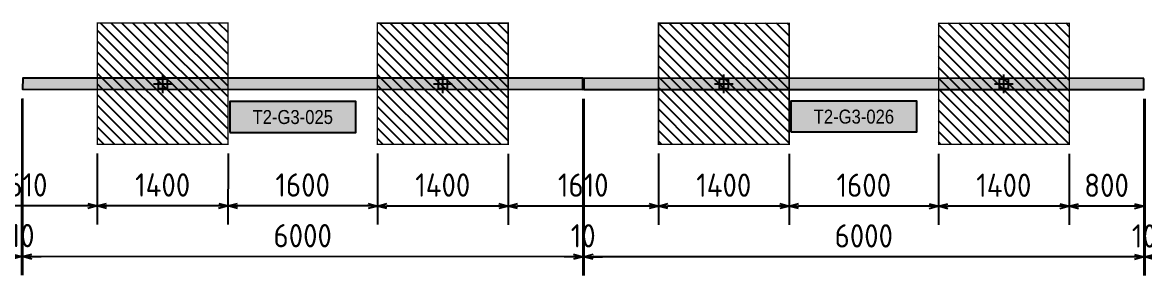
# Model space of a CAD drawing. Header units: centimetres. Extents: x -6122352 to 7132207, y -1694241 to 1947892.
# Drawn here: x 3707662 to 3719681, y 824225 to 826941 of the extents above; entities that cross this region are included whole.
import ezdxf
from ezdxf.enums import TextEntityAlignment as Align

# ---------------------------------------------------------------- set-up
doc = ezdxf.new("R2010")
doc.units = ezdxf.units.CM
doc.header["$MEASUREMENT"] = 0
doc.header["$PDMODE"] = 66
doc.header["$PDSIZE"] = 100
for name, color, linetype in [('@MI-FOOTINGS', 7, 'Continuous'), ('@MI-TYPE-01', 30, 'Continuous'), ('@MI-TYPE-02', 6, 'Continuous'), ('PANEL-TAGS', 7, 'Continuous')]:
    doc.layers.add(name, color=color, linetype=linetype)
doc.styles.add('PANELTAG_STYLE', font='arial.ttf')
doc.styles.add('Schueco-BEMSTIL', font='isocpeur.ttf', dxfattribs={"width": 0.9})
doc.dimstyles.new('MI- JWC-TXT-2.5 MM', dxfattribs={"dimscale": 1.5, "dimtxt": 2.5, "dimasz": 1, "dimexe": 2, "dimexo": 1, "dimgap": 1, "dimtad": 1, "dimdec": 0, "dimdsep": 46, "dimtxsty": 'Schueco-BEMSTIL', "dimblk": 'OPEN30', "dimcen": 0, "dimdle": 2, "dimclrd": 140, "dimclre": 8, "dimclrt": 40, "dimadec": 0, "dimazin": 2, "dimtfac": 1, "dimtdec": 0, "dimtix": 1, "dimtmove": 2, "dimatfit": 3, "dimldrblk": 'OPEN', "dimfxl": 2, "dimlwd": -1, "dimlwe": -1, "dimarcsym": 0})

# ---------------------------------------------------------------- blocks, each defined once
blk = doc.blocks.new('T2-FOOTING PLAN')
at = {"layer": '@MI-FOOTINGS', "transparency": 33554679}
h = blk.add_hatch(dxfattribs=at)
h.set_pattern_fill('ANSI31', color=8, scale=650)
h.paths.add_polyline_path([(-700, 650), (700, 650), (700, -650), (-700, -650)])
at = {"layer": '@MI-FOOTINGS', "color": 160, "true_color": 0x3340f0, "const_width": 15}
blk.add_lwpolyline([(-700, 650), (700, 650), (700, -650), (-700, -650)], close=True, dxfattribs=at)
at = {"layer": '@MI-FOOTINGS', "color": 30}
blk.add_point((0, 0), dxfattribs=at)
blk = doc.blocks.new('_Open30')
at = {"color": 0, "linetype": 'ByBlock', "lineweight": -2}
for p, q in [((-1, 0.27), (0, 0)), ((0, 0), (-1, -0.27)), ((0, 0), (-1, 0))]:
    blk.add_line(p, q, dxfattribs=at)
blk = doc.blocks.new('*D1598')
at = {"layer": '@MI-TYPE-02', "color": 8, "transparency": 16777216}
for p, q in [((435319, -148223), (435319, -149575)), ((434519, -148812), (434519, -149575))]:
    blk.add_line(p, q, dxfattribs=at)
at = {"layer": '@MI-TYPE-02', "color": 140, "transparency": 16777216}
blk.add_line((435219, -149375), (434619, -149375), dxfattribs=at)
at = {"layer": 'Defpoints', "color": 0, "transparency": 16777216}
for p in [(435319, -148123), (434519, -148712), (434519, -149375)]:
    blk.add_point(p, dxfattribs=at)
at = {"layer": '@MI-TYPE-02', "color": 140, "transparency": 16777216, "xscale": 100, "yscale": 100, "zscale": 100, "rotation": 180}
blk.add_blockref('_Open30', (434519, -149375), dxfattribs=at)
at = {"layer": '@MI-TYPE-02', "color": 140, "transparency": 16777216, "xscale": 100, "yscale": 100, "zscale": 100}
blk.add_blockref('_Open30', (435319, -149375), dxfattribs=at)
at = {"layer": '@MI-TYPE-02', "color": 40, "transparency": 16777216, "insert": (434919, -149150), "char_height": 250, "attachment_point": 5, "style": 'Schueco-BEMSTIL'}
blk.add_mtext('800', dxfattribs=at)
blk = doc.blocks.new('_Open')
at = {"color": 0, "linetype": 'ByBlock', "lineweight": -2}
for p, q in [((-1, 0.2), (0, 0)), ((-1, -0.2), (0, 0)), ((0, 0), (-1, 0))]:
    blk.add_line(p, q, dxfattribs=at)
blk = doc.blocks.new('*D1599')
at = {"layer": '@MI-TYPE-02', "color": 8, "transparency": 16777216}
for p, q in [((433119, -148812), (433119, -149575)), ((434519, -148812), (434519, -149575))]:
    blk.add_line(p, q, dxfattribs=at)
at = {"layer": '@MI-TYPE-02', "color": 140, "transparency": 16777216}
blk.add_line((434419, -149375), (433219, -149375), dxfattribs=at)
at = {"layer": 'Defpoints', "color": 0, "transparency": 16777216}
for p in [(433119, -148712), (434519, -148712), (433119, -149375)]:
    blk.add_point(p, dxfattribs=at)
at = {"layer": '@MI-TYPE-02', "color": 140, "transparency": 16777216, "xscale": 100, "yscale": 100, "zscale": 100, "rotation": 180}
blk.add_blockref('_Open30', (433119, -149375), dxfattribs=at)
at = {"layer": '@MI-TYPE-02', "color": 140, "transparency": 16777216, "xscale": 100, "yscale": 100, "zscale": 100}
blk.add_blockref('_Open30', (434519, -149375), dxfattribs=at)
at = {"layer": '@MI-TYPE-02', "color": 40, "transparency": 16777216, "insert": (433819, -149150), "char_height": 250, "attachment_point": 5, "style": 'Schueco-BEMSTIL'}
blk.add_mtext('1400', dxfattribs=at)
blk = doc.blocks.new('*D1600')
at = {"layer": '@MI-TYPE-02', "color": 8, "transparency": 16777216}
for p, q in [((431519, -148812), (431519, -149575)), ((433119, -148812), (433119, -149575))]:
    blk.add_line(p, q, dxfattribs=at)
at = {"layer": '@MI-TYPE-02', "color": 140, "transparency": 16777216}
blk.add_line((433019, -149375), (431619, -149375), dxfattribs=at)
at = {"layer": 'Defpoints', "color": 0, "transparency": 16777216}
for p in [(431519, -148712), (433119, -148712), (431519, -149375)]:
    blk.add_point(p, dxfattribs=at)
at = {"layer": '@MI-TYPE-02', "color": 140, "transparency": 16777216, "xscale": 100, "yscale": 100, "zscale": 100, "rotation": 180}
blk.add_blockref('_Open30', (431519, -149375), dxfattribs=at)
at = {"layer": '@MI-TYPE-02', "color": 140, "transparency": 16777216, "xscale": 100, "yscale": 100, "zscale": 100}
blk.add_blockref('_Open30', (433119, -149375), dxfattribs=at)
at = {"layer": '@MI-TYPE-02', "color": 40, "transparency": 16777216, "insert": (432319, -149150), "char_height": 250, "attachment_point": 5, "style": 'Schueco-BEMSTIL'}
blk.add_mtext('1600', dxfattribs=at)
blk = doc.blocks.new('*D1601')
at = {"layer": '@MI-TYPE-02', "color": 8, "transparency": 16777216}
for p, q in [((430119, -148812), (430119, -149575)), ((431519, -148812), (431519, -149575))]:
    blk.add_line(p, q, dxfattribs=at)
at = {"layer": '@MI-TYPE-02', "color": 140, "transparency": 16777216}
blk.add_line((431419, -149375), (430219, -149375), dxfattribs=at)
at = {"layer": 'Defpoints', "color": 0, "transparency": 16777216}
for p in [(430119, -148712), (431519, -148712), (430119, -149375)]:
    blk.add_point(p, dxfattribs=at)
at = {"layer": '@MI-TYPE-02', "color": 140, "transparency": 16777216, "xscale": 100, "yscale": 100, "zscale": 100, "rotation": 180}
blk.add_blockref('_Open30', (430119, -149375), dxfattribs=at)
at = {"layer": '@MI-TYPE-02', "color": 140, "transparency": 16777216, "xscale": 100, "yscale": 100, "zscale": 100}
blk.add_blockref('_Open30', (431519, -149375), dxfattribs=at)
at = {"layer": '@MI-TYPE-02', "color": 40, "transparency": 16777216, "insert": (430819, -149150), "char_height": 250, "attachment_point": 5, "style": 'Schueco-BEMSTIL'}
blk.add_mtext('1400', dxfattribs=at)
blk = doc.blocks.new('*D1602')
at = {"layer": '@MI-TYPE-02', "color": 8, "transparency": 16777216}
for p, q in [((428509, -148813), (428509, -149575)), ((430119, -148812), (430119, -149575))]:
    blk.add_line(p, q, dxfattribs=at)
at = {"layer": '@MI-TYPE-02', "color": 140, "transparency": 16777216}
blk.add_line((430019, -149375), (428609, -149375), dxfattribs=at)
at = {"layer": 'Defpoints', "color": 0, "transparency": 16777216}
for p in [(428509, -148713), (430119, -148712), (428509, -149375)]:
    blk.add_point(p, dxfattribs=at)
at = {"layer": '@MI-TYPE-02', "color": 140, "transparency": 16777216, "xscale": 100, "yscale": 100, "zscale": 100, "rotation": 180}
blk.add_blockref('_Open30', (428509, -149375), dxfattribs=at)
at = {"layer": '@MI-TYPE-02', "color": 140, "transparency": 16777216, "xscale": 100, "yscale": 100, "zscale": 100}
blk.add_blockref('_Open30', (430119, -149375), dxfattribs=at)
at = {"layer": '@MI-TYPE-02', "color": 40, "transparency": 16777216, "insert": (429314, -149150), "char_height": 250, "attachment_point": 5, "style": 'Schueco-BEMSTIL'}
blk.add_mtext('1610', dxfattribs=at)
blk = doc.blocks.new('*D1603')
at = {"layer": '@MI-TYPE-02', "color": 8, "transparency": 16777216}
for p, q in [((427109, -148813), (427109, -149575)), ((428509, -148813), (428509, -149575))]:
    blk.add_line(p, q, dxfattribs=at)
at = {"layer": '@MI-TYPE-02', "color": 140, "transparency": 16777216}
blk.add_line((428409, -149375), (427209, -149375), dxfattribs=at)
at = {"layer": 'Defpoints', "color": 0, "transparency": 16777216}
for p in [(427109, -148713), (428509, -148713), (427109, -149375)]:
    blk.add_point(p, dxfattribs=at)
at = {"layer": '@MI-TYPE-02', "color": 140, "transparency": 16777216, "xscale": 100, "yscale": 100, "zscale": 100, "rotation": 180}
blk.add_blockref('_Open30', (427109, -149375), dxfattribs=at)
at = {"layer": '@MI-TYPE-02', "color": 140, "transparency": 16777216, "xscale": 100, "yscale": 100, "zscale": 100}
blk.add_blockref('_Open30', (428509, -149375), dxfattribs=at)
at = {"layer": '@MI-TYPE-02', "color": 40, "transparency": 16777216, "insert": (427809, -149150), "char_height": 250, "attachment_point": 5, "style": 'Schueco-BEMSTIL'}
blk.add_mtext('1400', dxfattribs=at)
blk = doc.blocks.new('*D1604')
at = {"layer": '@MI-TYPE-02', "color": 8, "transparency": 16777216}
for p, q in [((425509, -148813), (425509, -149575)), ((427109, -148813), (427109, -149575))]:
    blk.add_line(p, q, dxfattribs=at)
at = {"layer": '@MI-TYPE-02', "color": 140, "transparency": 16777216}
blk.add_line((427009, -149375), (425609, -149375), dxfattribs=at)
at = {"layer": 'Defpoints', "color": 0, "transparency": 16777216}
for p in [(425509, -148713), (427109, -148713), (425509, -149375)]:
    blk.add_point(p, dxfattribs=at)
at = {"layer": '@MI-TYPE-02', "color": 140, "transparency": 16777216, "xscale": 100, "yscale": 100, "zscale": 100, "rotation": 180}
blk.add_blockref('_Open30', (425509, -149375), dxfattribs=at)
at = {"layer": '@MI-TYPE-02', "color": 140, "transparency": 16777216, "xscale": 100, "yscale": 100, "zscale": 100}
blk.add_blockref('_Open30', (427109, -149375), dxfattribs=at)
at = {"layer": '@MI-TYPE-02', "color": 40, "transparency": 16777216, "insert": (426309, -149150), "char_height": 250, "attachment_point": 5, "style": 'Schueco-BEMSTIL'}
blk.add_mtext('1600', dxfattribs=at)
blk = doc.blocks.new('*D1605')
at = {"layer": '@MI-TYPE-02', "color": 8, "transparency": 16777216}
for p, q in [((424109, -148814), (424109, -149575)), ((425509, -148813), (425509, -149575))]:
    blk.add_line(p, q, dxfattribs=at)
at = {"layer": '@MI-TYPE-02', "color": 140, "transparency": 16777216}
blk.add_line((425409, -149375), (424209, -149375), dxfattribs=at)
at = {"layer": 'Defpoints', "color": 0, "transparency": 16777216}
for p in [(424109, -148714), (425509, -148713), (424109, -149375)]:
    blk.add_point(p, dxfattribs=at)
at = {"layer": '@MI-TYPE-02', "color": 140, "transparency": 16777216, "xscale": 100, "yscale": 100, "zscale": 100, "rotation": 180}
blk.add_blockref('_Open30', (424109, -149375), dxfattribs=at)
at = {"layer": '@MI-TYPE-02', "color": 140, "transparency": 16777216, "xscale": 100, "yscale": 100, "zscale": 100}
blk.add_blockref('_Open30', (425509, -149375), dxfattribs=at)
at = {"layer": '@MI-TYPE-02', "color": 40, "transparency": 16777216, "insert": (424809, -149150), "char_height": 250, "attachment_point": 5, "style": 'Schueco-BEMSTIL'}
blk.add_mtext('1400', dxfattribs=at)
blk = doc.blocks.new('*D1606')
at = {"layer": '@MI-TYPE-02', "color": 8, "transparency": 16777216}
for p, q in [((422499, -148814), (422499, -149575)), ((424109, -148814), (424109, -149575))]:
    blk.add_line(p, q, dxfattribs=at)
at = {"layer": '@MI-TYPE-02', "color": 140, "transparency": 16777216}
blk.add_line((424009, -149375), (422599, -149375), dxfattribs=at)
at = {"layer": 'Defpoints', "color": 0, "transparency": 16777216}
for p in [(422499, -148714), (424109, -148714), (422499, -149375)]:
    blk.add_point(p, dxfattribs=at)
at = {"layer": '@MI-TYPE-02', "color": 140, "transparency": 16777216, "xscale": 100, "yscale": 100, "zscale": 100, "rotation": 180}
blk.add_blockref('_Open30', (422499, -149375), dxfattribs=at)
at = {"layer": '@MI-TYPE-02', "color": 140, "transparency": 16777216, "xscale": 100, "yscale": 100, "zscale": 100}
blk.add_blockref('_Open30', (424109, -149375), dxfattribs=at)
at = {"layer": '@MI-TYPE-02', "color": 40, "transparency": 16777216, "insert": (423304, -149150), "char_height": 250, "attachment_point": 5, "style": 'Schueco-BEMSTIL'}
blk.add_mtext('1610', dxfattribs=at)
blk = doc.blocks.new('*D1630')
at = {"layer": '@MI-TYPE-02', "color": 8, "transparency": 16777216}
for p, q in [((435319, -148223), (435319, -150119)), ((435329, -148222), (435329, -150119))]:
    blk.add_line(p, q, dxfattribs=at)
at = {"layer": '@MI-TYPE-02', "color": 140, "transparency": 16777216}
for p, q in [((435219, -149919), (435119, -149919)), ((435329, -149919), (435319, -149919)), ((435429, -149919), (435529, -149919))]:
    blk.add_line(p, q, dxfattribs=at)
at = {"layer": 'Defpoints', "color": 0, "transparency": 16777216}
for p in [(435319, -148123), (435329, -148122), (435319, -149919)]:
    blk.add_point(p, dxfattribs=at)
at = {"layer": '@MI-TYPE-02', "color": 140, "transparency": 16777216, "xscale": 100, "yscale": 100, "zscale": 100}
blk.add_blockref('_Open30', (435319, -149919), dxfattribs=at)
at = {"layer": '@MI-TYPE-02', "color": 140, "transparency": 16777216, "xscale": 100, "yscale": 100, "zscale": 100, "rotation": 180}
blk.add_blockref('_Open30', (435329, -149919), dxfattribs=at)
at = {"layer": '@MI-TYPE-02', "color": 40, "transparency": 16777216, "insert": (435324, -149694), "char_height": 250, "attachment_point": 5, "style": 'Schueco-BEMSTIL'}
blk.add_mtext('10', dxfattribs=at)
blk = doc.blocks.new('*D1631')
at = {"layer": '@MI-TYPE-02', "color": 8, "transparency": 16777216}
for p, q in [((429319, -148223), (429319, -150119)), ((435319, -148223), (435319, -150119))]:
    blk.add_line(p, q, dxfattribs=at)
at = {"layer": '@MI-TYPE-02', "color": 140, "transparency": 16777216}
blk.add_line((435219, -149919), (429419, -149919), dxfattribs=at)
at = {"layer": 'Defpoints', "color": 0, "transparency": 16777216}
for p in [(429319, -148123), (435319, -148123), (429319, -149919)]:
    blk.add_point(p, dxfattribs=at)
at = {"layer": '@MI-TYPE-02', "color": 140, "transparency": 16777216, "xscale": 100, "yscale": 100, "zscale": 100, "rotation": 180}
blk.add_blockref('_Open30', (429319, -149919), dxfattribs=at)
at = {"layer": '@MI-TYPE-02', "color": 140, "transparency": 16777216, "xscale": 100, "yscale": 100, "zscale": 100}
blk.add_blockref('_Open30', (435319, -149919), dxfattribs=at)
at = {"layer": '@MI-TYPE-02', "color": 40, "transparency": 16777216, "insert": (432319, -149694), "char_height": 250, "attachment_point": 5, "style": 'Schueco-BEMSTIL'}
blk.add_mtext('6000', dxfattribs=at)
blk = doc.blocks.new('*D1632')
at = {"layer": '@MI-TYPE-02', "color": 8, "transparency": 16777216}
for p, q in [((429309, -148224), (429309, -150119)), ((429319, -148223), (429319, -150119))]:
    blk.add_line(p, q, dxfattribs=at)
at = {"layer": '@MI-TYPE-02', "color": 140, "transparency": 16777216}
for p, q in [((429209, -149919), (429109, -149919)), ((429319, -149919), (429309, -149919)), ((429419, -149919), (429519, -149919))]:
    blk.add_line(p, q, dxfattribs=at)
at = {"layer": 'Defpoints', "color": 0, "transparency": 16777216}
for p in [(429309, -148124), (429319, -148123), (429309, -149919)]:
    blk.add_point(p, dxfattribs=at)
at = {"layer": '@MI-TYPE-02', "color": 140, "transparency": 16777216, "xscale": 100, "yscale": 100, "zscale": 100}
blk.add_blockref('_Open30', (429309, -149919), dxfattribs=at)
at = {"layer": '@MI-TYPE-02', "color": 140, "transparency": 16777216, "xscale": 100, "yscale": 100, "zscale": 100, "rotation": 180}
blk.add_blockref('_Open30', (429319, -149919), dxfattribs=at)
at = {"layer": '@MI-TYPE-02', "color": 40, "transparency": 16777216, "insert": (429314, -149694), "char_height": 250, "attachment_point": 5, "style": 'Schueco-BEMSTIL'}
blk.add_mtext('10', dxfattribs=at)
blk = doc.blocks.new('*D1633')
at = {"layer": '@MI-TYPE-02', "color": 8, "transparency": 16777216}
for p, q in [((423309, -148224), (423309, -150119)), ((429309, -148224), (429309, -150119))]:
    blk.add_line(p, q, dxfattribs=at)
at = {"layer": '@MI-TYPE-02', "color": 140, "transparency": 16777216}
blk.add_line((429209, -149919), (423409, -149919), dxfattribs=at)
at = {"layer": 'Defpoints', "color": 0, "transparency": 16777216}
for p in [(423309, -148124), (429309, -148124), (423309, -149919)]:
    blk.add_point(p, dxfattribs=at)
at = {"layer": '@MI-TYPE-02', "color": 140, "transparency": 16777216, "xscale": 100, "yscale": 100, "zscale": 100, "rotation": 180}
blk.add_blockref('_Open30', (423309, -149919), dxfattribs=at)
at = {"layer": '@MI-TYPE-02', "color": 140, "transparency": 16777216, "xscale": 100, "yscale": 100, "zscale": 100}
blk.add_blockref('_Open30', (429309, -149919), dxfattribs=at)
at = {"layer": '@MI-TYPE-02', "color": 40, "transparency": 16777216, "insert": (426309, -149694), "char_height": 250, "attachment_point": 5, "style": 'Schueco-BEMSTIL'}
blk.add_mtext('6000', dxfattribs=at)
blk = doc.blocks.new('*D1634')
at = {"layer": '@MI-TYPE-02', "color": 8, "transparency": 16777216}
for p, q in [((423299, -148225), (423299, -150119)), ((423309, -148224), (423309, -150119))]:
    blk.add_line(p, q, dxfattribs=at)
at = {"layer": '@MI-TYPE-02', "color": 140, "transparency": 16777216}
for p, q in [((423199, -149919), (423099, -149919)), ((423309, -149919), (423299, -149919)), ((423409, -149919), (423509, -149919))]:
    blk.add_line(p, q, dxfattribs=at)
at = {"layer": 'Defpoints', "color": 0, "transparency": 16777216}
for p in [(423299, -148125), (423309, -148124), (423299, -149919)]:
    blk.add_point(p, dxfattribs=at)
at = {"layer": '@MI-TYPE-02', "color": 140, "transparency": 16777216, "xscale": 100, "yscale": 100, "zscale": 100}
blk.add_blockref('_Open30', (423299, -149919), dxfattribs=at)
at = {"layer": '@MI-TYPE-02', "color": 140, "transparency": 16777216, "xscale": 100, "yscale": 100, "zscale": 100, "rotation": 180}
blk.add_blockref('_Open30', (423309, -149919), dxfattribs=at)
at = {"layer": '@MI-TYPE-02', "color": 40, "transparency": 16777216, "insert": (423304, -149694), "char_height": 250, "attachment_point": 5, "style": 'Schueco-BEMSTIL'}
blk.add_mtext('10', dxfattribs=at)
blk = doc.blocks.new('PANELTAG')
at = {"layer": 'PANEL-TAGS', "color": 1}
blk.add_lwpolyline([(-13.5, -3.3), (13.5, -3.3), (13.5, 3.3), (-13.5, 3.3)], close=True, dxfattribs=at)
at = {"layer": 'PANEL-TAGS', "color": 40, "true_color": 0xffd700}
blk.add_solid([(-13.5, -3.3), (13.5, -3.3), (-13.5, 3.3), (13.5, 3.3)], dxfattribs=at)
at = {"layer": 'PANEL-TAGS', "color": 5, "style": 'PANELTAG_STYLE', "width": 0.85}
blk.add_attdef('TAGNO', text='', height=3, dxfattribs=at).set_placement((0, 0), align=Align.MIDDLE)
blk = doc.blocks.new('G10-REAR PARTITION LEFT EXTD')
at = {"layer": '@MI-TYPE-02'}
h = blk.add_hatch(color=256, dxfattribs=at)
h.dxf.hatch_style = 1
h.paths.add_polyline_path([(42138.3, 64.8), (36138.4, 64.8), (36137.9, -55.2), (42137.9, -55.2)])
h = blk.add_hatch(color=256, dxfattribs=at)
h.dxf.hatch_style = 1
h.paths.add_polyline_path([(48148.3, 65.9), (42148.4, 66), (42148, -54), (48147.9, -54.1)])
for points in [[(42138.3, 64.8), (36138.4, 64.8), (36137.9, -55.2), (42137.9, -55.2)], [(48148.3, 65.9), (42148.4, 66), (42148, -54), (48147.9, -54.1)]]:
    blk.add_lwpolyline(points, close=True, dxfattribs=at)
at = {"layer": '@MI-FOOTINGS', "xscale": -1, "rotation": 0.01015602854542941}
for p in [(37638.1, 5.8), (40638.1, 6.3), (43648.2, 6.9), (46648.2, 7.5)]:
    blk.add_blockref('T2-FOOTING PLAN', p, dxfattribs=at)
at = {"layer": '@MI-TYPE-02', "color": 0}
for base, p1, p2, picture, middle in [((36127.9, -1849.8), (36137.9, -55.2), (36127.9, -56.2), '*D1634', (36132.9, -1624.8)), ((36137.9, -1849.8), (42137.9, -55.2), (36137.9, -55.2), '*D1633', (39137.9, -1624.8)), ((42137.9, -1849.8), (42148, -54), (42137.9, -55.2), '*D1632', (42142.9, -1624.8)), ((42148, -1849.8), (48147.9, -54.1), (42148, -54), '*D1631', (45147.9, -1624.8)), ((47348.3, -1306), (48147.9, -54.1), (47348.3, -642.4), '*D1598', (47748.1, -1081)), ((48147.9, -1849.8), (48158, -53), (48147.9, -54.1), '*D1630', (48153, -1624.8)), ((35328.2, -1306), (36938.2, -644.3), (35328.2, -644.5), '*D1606', (36133.2, -1081)), ((36938.2, -1306), (38338.2, -644.1), (36938.2, -644.3), '*D1605', (37638.2, -1081)), ((38338.2, -1306), (39938.2, -643.8), (38338.2, -644.1), '*D1604', (39138.2, -1081)), ((39938.2, -1306), (41338.2, -643.5), (39938.2, -643.8), '*D1603', (40638.2, -1081)), ((41338.2, -1306), (42948.3, -643.2), (41338.2, -643.5), '*D1602', (42143.3, -1081)), ((42948.3, -1306), (44348.3, -642.9), (42948.3, -643.2), '*D1601', (43648.3, -1081)), ((44348.3, -1306), (45948.3, -642.7), (44348.3, -642.9), '*D1600', (45148.3, -1081)), ((45948.3, -1306), (47348.3, -642.4), (45948.3, -642.7), '*D1599', (46648.3, -1081))]:
    dim = blk.add_linear_dim(base=base, p1=p1, p2=p2, angle=180, dimstyle='MI- JWC-TXT-2.5 MM', dxfattribs=at)
    dim.commit()
    dim.dimension.update_dxf_attribs({"geometry": picture, "text_midpoint": middle, "insert": (-387171.2, 148069.2)})
blk = doc.blocks.new('A$C0fb98823')
at = {"layer": '@MI-TYPE-02', "color": 0, "rotation": 359.9811633183237}
blk.add_blockref('G10-REAR PARTITION LEFT EXTD', (111610.1, -19.1), dxfattribs=at)
at = {"layer": 'PANEL-TAGS'}
ref = blk.add_blockref('PANELTAG', (150641.1, -383.3), dxfattribs=dict(at, xscale=50, yscale=50, zscale=50))
ref.add_attrib('TAGNO', 'T2-G3-025', dxfattribs={"color": 5, "height": 150, "style": 'PANELTAG_STYLE', "width": 0.85}).set_placement((150641.1, -383.3), align=Align.MIDDLE_CENTER)
ref = blk.add_blockref('PANELTAG', (156651.4, -378.8), dxfattribs=dict(at, xscale=50, yscale=50, zscale=50))
ref.add_attrib('TAGNO', 'T2-G3-026', dxfattribs={"color": 5, "height": 150, "style": 'PANELTAG_STYLE', "width": 0.85}).set_placement((156651.4, -378.8), align=Align.MIDDLE_CENTER)

msp = doc.modelspace()

# ---------------------------------------------------------------- block references
at = {"layer": '@MI-TYPE-01'}
msp.add_blockref('A$C0fb98823', (3559916.37816, 826309.49803), dxfattribs=at)

doc.saveas('drawing.dxf')
